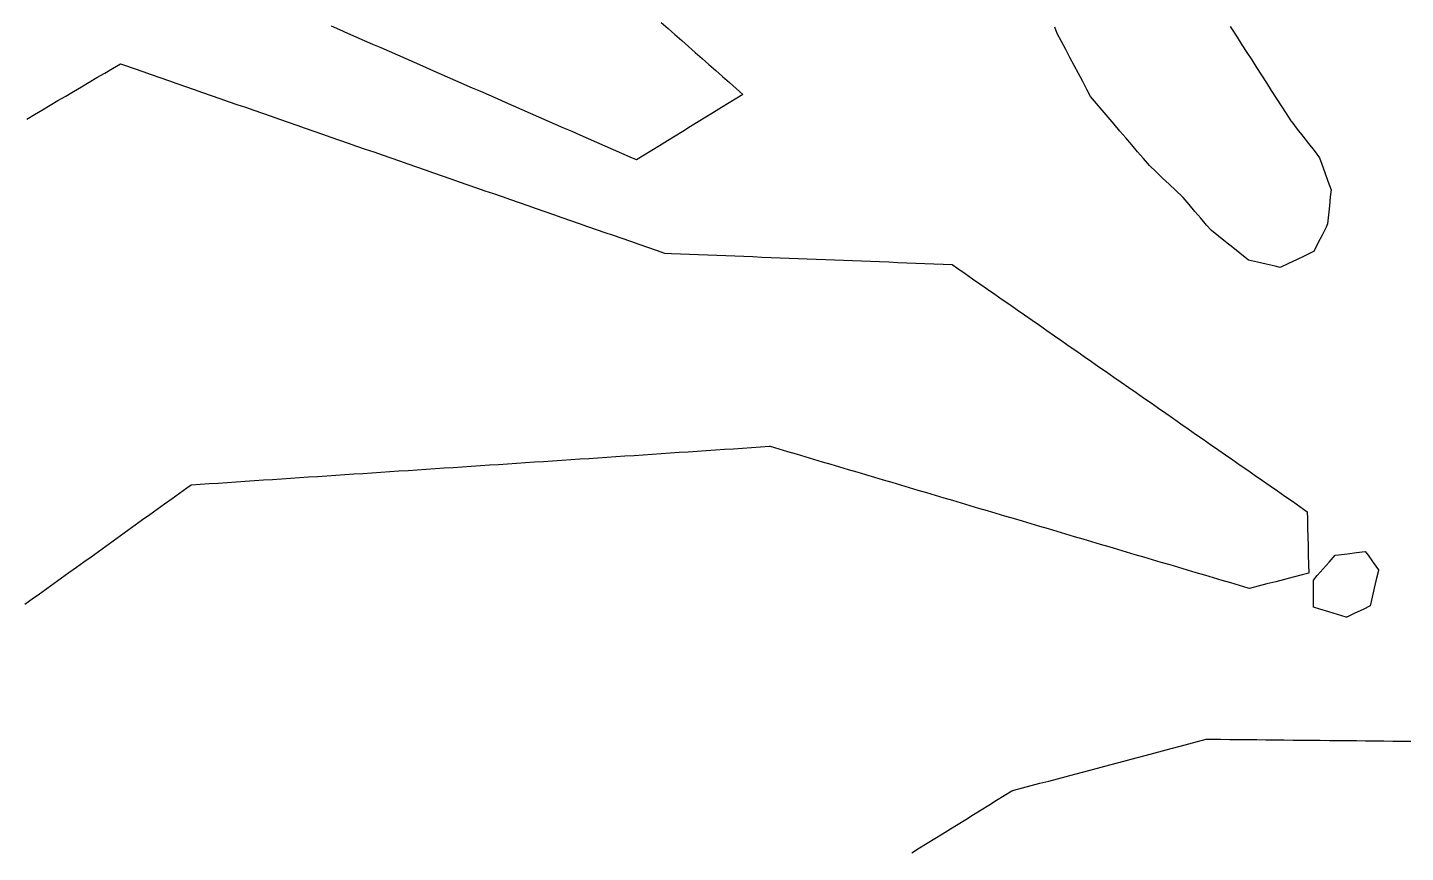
# Model space of a CAD drawing. Header units: millimetres. Extents: x 230 to 3347, y 514 to 5196.
# Drawn here: x 525.6 to 677.7, y 2265.7 to 2356.7 of the extents above; entities that cross this region are included whole.
import ezdxf

# ---------------------------------------------------------------- set-up
doc = ezdxf.new("R2010")
doc.units = ezdxf.units.MM
for name, color, linetype in [('ALL_HOLES', 1, 'Continuous'), ('ALL_ISLANDS', 7, 'Continuous'), ('OUTLINE_ISLAND_01', 7, 'Continuous'), ('OUTLINE_ISLAND_01_HOLE_102', 1, 'Continuous'), ('OUTLINE_ISLAND_01_HOLE_116', 1, 'Continuous')]:
    doc.layers.add(name, color=color, linetype=linetype)

msp = doc.modelspace()

# ---------------------------------------------------------------- linework, layer by layer
at = {"layer": 'ALL_HOLES'}
msp.add_lwpolyline([(658.3266, 2356.8132), (658.5332, 2356.492), (659.0743, 2355.6511), (659.6154, 2354.8101), (660.1565, 2353.9692), (660.6977, 2353.1282), (661.2388, 2352.2873), (661.7799, 2351.4463), (662.321, 2350.6054), (662.8621, 2349.7644), (663.4032, 2348.9235), (663.9443, 2348.0825), (664.4854, 2347.2416), (665.0265, 2346.4006), (665.1139, 2346.2888), (665.7296, 2345.5008), (666.3453, 2344.7128), (666.9609, 2343.9248), (667.5766, 2343.1368), (668.1923, 2342.3488), (668.4444, 2341.6427), (668.7806, 2340.7009), (669.1169, 2339.7592), (669.4531, 2338.8174), (669.3748, 2338.0263), (669.2763, 2337.0312), (669.1777, 2336.036), (669.0792, 2335.0409), (668.9083, 2334.7001), (668.4602, 2333.8061), (668.012, 2332.9121), (667.5639, 2332.0182), (667.4535, 2331.9653), (666.5517, 2331.5329), (665.65, 2331.1006), (664.7483, 2330.6683), (663.8466, 2330.236), (663.274, 2330.3709), (662.3007, 2330.6002), (661.3273, 2330.8295), (660.354, 2331.0589), (660.1674, 2331.206), (659.3821, 2331.8252), (658.5968, 2332.4444), (657.8116, 2333.0635), (657.0263, 2333.6827), (656.2411, 2334.3019), (655.7216, 2334.9114), (655.073, 2335.6725), (654.4243, 2336.4336), (653.7757, 2337.1946), (653.1271, 2337.9557), (653.0387, 2338.0393), (652.3125, 2338.7268), (651.5862, 2339.4142), (650.8599, 2340.1016), (650.1337, 2340.789), (649.4074, 2341.4764), (649.3959, 2341.49), (648.747, 2342.2508), (648.0981, 2343.0117), (647.4492, 2343.7726), (646.8003, 2344.5335), (646.1514, 2345.2944), (645.5025, 2346.0552), (644.8536, 2346.8161), (644.2047, 2347.577), (643.5559, 2348.3379), (642.907, 2349.0988), (642.5056, 2349.8577), (642.0382, 2350.7418), (641.5708, 2351.6258), (641.1033, 2352.5098), (640.6359, 2353.3938), (640.1684, 2354.2779), (639.701, 2355.1619), (639.2336, 2356.0459), (638.959, 2356.751)], dxfattribs=at)
msp.add_lwpolyline([(667.5065, 2292.769), (667.5065, 2293.769), (667.5065, 2294.769), (667.5065, 2295.769), (667.9319, 2296.248), (668.596, 2296.9956), (669.2601, 2297.7433), (669.9242, 2298.4909), (670.2622, 2298.5348), (671.2539, 2298.6635), (672.2455, 2298.7922), (673.2372, 2298.9209), (673.5349, 2298.5045), (674.1163, 2297.6909), (674.6978, 2296.8774), (674.6794, 2296.8001), (674.4482, 2295.8272), (674.2169, 2294.8543), (673.9857, 2293.8814), (673.7545, 2292.9085), (672.9843, 2292.5336), (672.0851, 2292.0959), (671.186, 2291.6583), (671.106, 2291.6824), (670.1487, 2291.9714), (669.1914, 2292.2604), (668.234, 2292.5494)], close=True, dxfattribs=at)
at = {"layer": 'ALL_ISLANDS'}
for points in [[(595.5145, 2357.2531), (596.2662, 2356.5936), (597.0179, 2355.9341), (597.7696, 2355.2746), (598.5213, 2354.6151), (599.2731, 2353.9556), (600.0248, 2353.2961), (600.7765, 2352.6366), (601.5282, 2351.9771), (602.2799, 2351.3176), (603.0316, 2350.6581), (603.7833, 2349.9986), (604.535, 2349.3391), (603.8549, 2348.9203), (603.0035, 2348.3959), (602.152, 2347.8714), (601.3006, 2347.347), (600.4491, 2346.8226), (599.5977, 2346.2982), (598.7462, 2345.7737), (597.8947, 2345.2493), (597.0433, 2344.7249), (596.1918, 2344.2005), (595.3404, 2343.676), (594.4889, 2343.1516), (593.6375, 2342.6272), (592.786, 2342.1028), (592.0781, 2342.4129), (591.1621, 2342.8141), (590.2461, 2343.2153), (589.3302, 2343.6166), (588.4142, 2344.0178), (587.4982, 2344.4191), (586.5823, 2344.8203), (585.6663, 2345.2216), (584.7503, 2345.6228), (583.8343, 2346.024), (582.9184, 2346.4253), (582.0024, 2346.8265), (581.0864, 2347.2278), (580.1705, 2347.629), (579.2545, 2348.0302), (578.3385, 2348.4315), (577.4225, 2348.8327), (576.5066, 2349.234), (575.5906, 2349.6352), (574.6746, 2350.0365), (573.7586, 2350.4377), (572.8427, 2350.8389), (571.9267, 2351.2402), (571.0107, 2351.6414), (570.0948, 2352.0427), (569.1788, 2352.4439), (568.2628, 2352.8451), (567.3468, 2353.2464), (566.4309, 2353.6476), (565.5149, 2354.0489), (564.5989, 2354.4501), (563.683, 2354.8514), (562.767, 2355.2526), (561.851, 2355.6538), (560.935, 2356.0551), (560.0191, 2356.4563), (559.1031, 2356.8576)], [(525.4708, 2346.6125), (526.3326, 2347.1197), (527.1944, 2347.627), (528.0562, 2348.1343), (528.918, 2348.6416), (529.7797, 2349.1488), (530.6415, 2349.6561), (531.5033, 2350.1634), (532.3651, 2350.6706), (533.2269, 2351.1779), (534.0887, 2351.6852), (534.9505, 2352.1925), (535.8122, 2352.6997), (536.3809, 2352.5021), (537.3255, 2352.1738), (538.27, 2351.8454), (539.2146, 2351.5171), (540.1592, 2351.1888), (541.1037, 2350.8605), (542.0483, 2350.5322), (542.9929, 2350.2039), (543.9375, 2349.8755), (544.882, 2349.5472), (545.8266, 2349.2189), (546.7712, 2348.8906), (547.7157, 2348.5623), (548.6603, 2348.2339), (549.6049, 2347.9056), (550.5494, 2347.5773), (551.494, 2347.249), (552.4386, 2346.9207), (553.3831, 2346.5924), (554.3277, 2346.264), (555.2723, 2345.9357), (556.2168, 2345.6074), (557.1614, 2345.2791), (558.106, 2344.9508), (559.0505, 2344.6224), (559.9951, 2344.2941), (560.9397, 2343.9658), (561.8842, 2343.6375), (562.8288, 2343.3092), (563.7734, 2342.9809), (564.7179, 2342.6525), (565.6625, 2342.3242), (566.6071, 2341.9959), (567.5516, 2341.6676), (568.4962, 2341.3393), (569.4408, 2341.011), (570.3853, 2340.6826), (571.3299, 2340.3543), (572.2745, 2340.026), (573.219, 2339.6977), (574.1636, 2339.3694), (575.1082, 2339.041), (576.0527, 2338.7127), (576.9973, 2338.3844), (577.9419, 2338.0561), (578.8864, 2337.7278), (579.831, 2337.3995), (580.7756, 2337.0711), (581.7201, 2336.7428), (582.6647, 2336.4145), (583.6093, 2336.0862), (584.5538, 2335.7579), (585.4984, 2335.4296), (586.443, 2335.1012), (587.3875, 2334.7729), (588.3321, 2334.4446), (589.2767, 2334.1163), (590.2212, 2333.788), (591.1658, 2333.4596), (592.1104, 2333.1313), (593.055, 2332.803), (593.9995, 2332.4747), (594.9441, 2332.1464), (595.8887, 2331.8181), (596.6432, 2331.7884), (597.6425, 2331.7492), (598.6417, 2331.7099), (599.6409, 2331.6706), (600.6402, 2331.6314), (601.6394, 2331.5921), (602.6386, 2331.5529), (603.6378, 2331.5136), (604.6371, 2331.4744), (605.6363, 2331.4351), (606.6355, 2331.3959), (607.6348, 2331.3566), (608.634, 2331.3174), (609.6332, 2331.2781), (610.6324, 2331.2388), (611.6317, 2331.1996), (612.6309, 2331.1603), (613.6301, 2331.1211), (614.6294, 2331.0818), (615.6286, 2331.0426), (616.6278, 2331.0033), (617.627, 2330.9641), (618.6263, 2330.9248), (619.6255, 2330.8856), (620.6247, 2330.8463), (621.624, 2330.807), (622.6232, 2330.7678), (623.6224, 2330.7285), (624.6217, 2330.6893), (625.6209, 2330.65), (626.6201, 2330.6108), (627.6193, 2330.5715), (628.2377, 2330.1415), (629.0587, 2329.5705), (629.8797, 2328.9996), (630.7007, 2328.4286), (631.5217, 2327.8577), (632.3427, 2327.2868), (633.1636, 2326.7158), (633.9846, 2326.1449), (634.8056, 2325.5739), (635.6266, 2325.003), (636.4476, 2324.432), (637.2686, 2323.8611), (638.0896, 2323.2901), (638.9106, 2322.7192), (639.7316, 2322.1483), (640.5525, 2321.5773), (641.3735, 2321.0064), (642.1945, 2320.4354), (643.0155, 2319.8645), (643.8365, 2319.2935), (644.6575, 2318.7226), (645.4785, 2318.1516), (646.2995, 2317.5807), (647.1205, 2317.0098), (647.9414, 2316.4388), (648.7624, 2315.8679), (649.5834, 2315.2969), (650.4044, 2314.726), (651.2254, 2314.155), (652.0464, 2313.5841), (652.8674, 2313.0131), (653.6884, 2312.4422), (654.5094, 2311.8713), (655.3303, 2311.3003), (656.1513, 2310.7294), (656.9723, 2310.1584), (657.7933, 2309.5875), (658.6143, 2309.0165), (659.4353, 2308.4456), (660.2563, 2307.8746), (661.0773, 2307.3037), (661.8983, 2306.7328), (662.7192, 2306.1618), (663.5402, 2305.5909), (664.3612, 2305.0199), (665.1822, 2304.449), (666.0032, 2303.878), (666.8242, 2303.3071), (666.8441, 2302.5247), (666.8695, 2301.525), (666.895, 2300.5254), (666.9204, 2299.5257), (666.9459, 2298.526), (666.9713, 2297.5263), (666.9968, 2296.5267), (666.2518, 2296.334), (665.2836, 2296.0835), (664.3155, 2295.8331), (663.3474, 2295.5827), (662.3792, 2295.3323), (661.4111, 2295.0819), (660.4429, 2294.8315), (660.3071, 2294.8717), (659.3482, 2295.1556), (658.3894, 2295.4394), (657.4305, 2295.7233), (656.4717, 2296.0072), (655.5128, 2296.2911), (654.5539, 2296.5749), (653.5951, 2296.8588), (652.6362, 2297.1427), (651.6773, 2297.4266), (650.7185, 2297.7104), (649.7596, 2297.9943), (648.8008, 2298.2782), (647.8419, 2298.562), (646.883, 2298.8459), (645.9242, 2299.1298), (644.9653, 2299.4137), (644.0064, 2299.6975), (643.0476, 2299.9814), (642.0887, 2300.2653), (641.1299, 2300.5491), (640.171, 2300.833), (639.2121, 2301.1169), (638.2533, 2301.4008), (637.2944, 2301.6846), (636.3356, 2301.9685), (635.3767, 2302.2524), (634.4178, 2302.5363), (633.459, 2302.8201), (632.5001, 2303.104), (631.5412, 2303.3879), (630.5824, 2303.6717), (629.6235, 2303.9556), (628.6647, 2304.2395), (627.7058, 2304.5234), (626.7469, 2304.8072), (625.7881, 2305.0911), (624.8292, 2305.375), (623.8703, 2305.6588), (622.9115, 2305.9427), (621.9526, 2306.2266), (620.9938, 2306.5105), (620.0349, 2306.7943), (619.076, 2307.0782), (618.1172, 2307.3621), (617.1583, 2307.646), (616.1994, 2307.9298), (615.2406, 2308.2137), (614.2817, 2308.4976), (613.3229, 2308.7814), (612.364, 2309.0653), (611.4051, 2309.3492), (610.4463, 2309.6331), (609.4874, 2309.9169), (608.5286, 2310.2008), (607.5697, 2310.4847), (607.4749, 2310.4784), (606.4771, 2310.412), (605.4793, 2310.3457), (604.4815, 2310.2794), (603.4837, 2310.2131), (602.4859, 2310.1467), (601.4881, 2310.0804), (600.4903, 2310.0141), (599.4925, 2309.9477), (598.4947, 2309.8814), (597.4969, 2309.8151), (596.4991, 2309.7488), (595.5013, 2309.6824), (594.5035, 2309.6161), (593.5057, 2309.5498), (592.5079, 2309.4834), (591.5101, 2309.4171), (590.5123, 2309.3508), (589.5145, 2309.2845), (588.5167, 2309.2181), (587.5189, 2309.1518), (586.5211, 2309.0855), (585.5233, 2309.0191), (584.5255, 2308.9528), (583.5277, 2308.8865), (582.5299, 2308.8202), (581.5321, 2308.7538), (580.5343, 2308.6875), (579.5366, 2308.6212), (578.5388, 2308.5548), (577.541, 2308.4885), (576.5432, 2308.4222), (575.5454, 2308.3559), (574.5476, 2308.2895), (573.5498, 2308.2232), (572.552, 2308.1569), (571.5542, 2308.0905), (570.5564, 2308.0242), (569.5586, 2307.9579), (568.5608, 2307.8916), (567.563, 2307.8252), (566.5652, 2307.7589), (565.5674, 2307.6926), (564.5696, 2307.6262), (563.5718, 2307.5599), (562.574, 2307.4936), (561.5762, 2307.4273), (560.5784, 2307.3609), (559.5806, 2307.2946), (558.5828, 2307.2283), (557.585, 2307.1619), (556.5872, 2307.0956), (555.5894, 2307.0293), (554.5916, 2306.963), (553.5938, 2306.8966), (552.596, 2306.8303), (551.5982, 2306.764), (550.6004, 2306.6976), (549.6026, 2306.6313), (548.6048, 2306.565), (547.607, 2306.4987), (546.6092, 2306.4323), (545.6114, 2306.366), (544.6136, 2306.2997), (543.6158, 2306.2333), (543.134, 2305.8875), (542.3216, 2305.3043), (541.5092, 2304.7212), (540.6968, 2304.138), (539.8845, 2303.5549), (539.0721, 2302.9718), (538.2597, 2302.3886), (537.4474, 2301.8055), (536.635, 2301.2224), (535.8226, 2300.6392), (535.0102, 2300.0561), (534.1979, 2299.4729), (533.3855, 2298.8898), (532.5731, 2298.3067), (531.7607, 2297.7235), (530.9484, 2297.1404), (530.136, 2296.5573), (529.3236, 2295.9741), (528.5112, 2295.391), (527.6989, 2294.8078), (526.8865, 2294.2247), (526.0741, 2293.6416), (525.2618, 2293.0584)], [(623.1768, 2265.6862), (624.0273, 2266.2122), (624.8778, 2266.7381), (625.7283, 2267.2641), (626.5788, 2267.7901), (627.4293, 2268.316), (628.2798, 2268.842), (629.1303, 2269.368), (629.9808, 2269.8939), (630.8313, 2270.4199), (631.6819, 2270.9459), (632.5324, 2271.4718), (633.3829, 2271.9978), (634.2334, 2272.5238), (634.4189, 2272.573), (635.3854, 2272.8295), (636.352, 2273.0861), (637.3185, 2273.3426), (638.285, 2273.5992), (639.2516, 2273.8557), (640.2181, 2274.1123), (641.1846, 2274.3688), (642.1512, 2274.6253), (643.1177, 2274.8819), (644.0842, 2275.1384), (645.0508, 2275.395), (646.0173, 2275.6515), (646.9838, 2275.9081), (647.9504, 2276.1646), (648.9169, 2276.4212), (649.8834, 2276.6777), (650.85, 2276.9342), (651.8165, 2277.1908), (652.783, 2277.4473), (653.7496, 2277.7039), (654.7161, 2277.9604), (655.6826, 2278.217), (656.2666, 2278.211), (657.2666, 2278.2009), (658.2665, 2278.1908), (659.2665, 2278.1807), (660.2664, 2278.1705), (661.2664, 2278.1604), (662.2663, 2278.1503), (663.2663, 2278.1401), (664.2662, 2278.13), (665.2662, 2278.1199), (666.2661, 2278.1097), (667.2661, 2278.0996), (668.266, 2278.0895), (669.266, 2278.0794), (670.2659, 2278.0692), (671.2659, 2278.0591), (672.2658, 2278.049), (673.2658, 2278.0388), (674.2657, 2278.0287), (675.2656, 2278.0186), (676.2656, 2278.0084), (677.2655, 2277.9983), (678.2655, 2277.9882)]]:
    msp.add_lwpolyline(points, dxfattribs=at)
at = {"layer": 'OUTLINE_ISLAND_01'}
for points in [[(595.5145, 2357.2531), (596.2662, 2356.5936), (597.0179, 2355.9341), (597.7696, 2355.2746), (598.5213, 2354.6151), (599.2731, 2353.9556), (600.0248, 2353.2961), (600.7765, 2352.6366), (601.5282, 2351.9771), (602.2799, 2351.3176), (603.0316, 2350.6581), (603.7833, 2349.9986), (604.535, 2349.3391), (603.8549, 2348.9203), (603.0035, 2348.3959), (602.152, 2347.8714), (601.3006, 2347.347), (600.4491, 2346.8226), (599.5977, 2346.2982), (598.7462, 2345.7737), (597.8947, 2345.2493), (597.0433, 2344.7249), (596.1918, 2344.2005), (595.3404, 2343.676), (594.4889, 2343.1516), (593.6375, 2342.6272), (592.786, 2342.1028), (592.0781, 2342.4129), (591.1621, 2342.8141), (590.2461, 2343.2153), (589.3302, 2343.6166), (588.4142, 2344.0178), (587.4982, 2344.4191), (586.5823, 2344.8203), (585.6663, 2345.2216), (584.7503, 2345.6228), (583.8343, 2346.024), (582.9184, 2346.4253), (582.0024, 2346.8265), (581.0864, 2347.2278), (580.1705, 2347.629), (579.2545, 2348.0302), (578.3385, 2348.4315), (577.4225, 2348.8327), (576.5066, 2349.234), (575.5906, 2349.6352), (574.6746, 2350.0365), (573.7586, 2350.4377), (572.8427, 2350.8389), (571.9267, 2351.2402), (571.0107, 2351.6414), (570.0948, 2352.0427), (569.1788, 2352.4439), (568.2628, 2352.8451), (567.3468, 2353.2464), (566.4309, 2353.6476), (565.5149, 2354.0489), (564.5989, 2354.4501), (563.683, 2354.8514), (562.767, 2355.2526), (561.851, 2355.6538), (560.935, 2356.0551), (560.0191, 2356.4563), (559.1031, 2356.8576)], [(525.4708, 2346.6125), (526.3326, 2347.1197), (527.1944, 2347.627), (528.0562, 2348.1343), (528.918, 2348.6416), (529.7797, 2349.1488), (530.6415, 2349.6561), (531.5033, 2350.1634), (532.3651, 2350.6706), (533.2269, 2351.1779), (534.0887, 2351.6852), (534.9505, 2352.1925), (535.8122, 2352.6997), (536.3809, 2352.5021), (537.3255, 2352.1738), (538.27, 2351.8454), (539.2146, 2351.5171), (540.1592, 2351.1888), (541.1037, 2350.8605), (542.0483, 2350.5322), (542.9929, 2350.2039), (543.9375, 2349.8755), (544.882, 2349.5472), (545.8266, 2349.2189), (546.7712, 2348.8906), (547.7157, 2348.5623), (548.6603, 2348.2339), (549.6049, 2347.9056), (550.5494, 2347.5773), (551.494, 2347.249), (552.4386, 2346.9207), (553.3831, 2346.5924), (554.3277, 2346.264), (555.2723, 2345.9357), (556.2168, 2345.6074), (557.1614, 2345.2791), (558.106, 2344.9508), (559.0505, 2344.6224), (559.9951, 2344.2941), (560.9397, 2343.9658), (561.8842, 2343.6375), (562.8288, 2343.3092), (563.7734, 2342.9809), (564.7179, 2342.6525), (565.6625, 2342.3242), (566.6071, 2341.9959), (567.5516, 2341.6676), (568.4962, 2341.3393), (569.4408, 2341.011), (570.3853, 2340.6826), (571.3299, 2340.3543), (572.2745, 2340.026), (573.219, 2339.6977), (574.1636, 2339.3694), (575.1082, 2339.041), (576.0527, 2338.7127), (576.9973, 2338.3844), (577.9419, 2338.0561), (578.8864, 2337.7278), (579.831, 2337.3995), (580.7756, 2337.0711), (581.7201, 2336.7428), (582.6647, 2336.4145), (583.6093, 2336.0862), (584.5538, 2335.7579), (585.4984, 2335.4296), (586.443, 2335.1012), (587.3875, 2334.7729), (588.3321, 2334.4446), (589.2767, 2334.1163), (590.2212, 2333.788), (591.1658, 2333.4596), (592.1104, 2333.1313), (593.055, 2332.803), (593.9995, 2332.4747), (594.9441, 2332.1464), (595.8887, 2331.8181), (596.6432, 2331.7884), (597.6425, 2331.7492), (598.6417, 2331.7099), (599.6409, 2331.6706), (600.6402, 2331.6314), (601.6394, 2331.5921), (602.6386, 2331.5529), (603.6378, 2331.5136), (604.6371, 2331.4744), (605.6363, 2331.4351), (606.6355, 2331.3959), (607.6348, 2331.3566), (608.634, 2331.3174), (609.6332, 2331.2781), (610.6324, 2331.2388), (611.6317, 2331.1996), (612.6309, 2331.1603), (613.6301, 2331.1211), (614.6294, 2331.0818), (615.6286, 2331.0426), (616.6278, 2331.0033), (617.627, 2330.9641), (618.6263, 2330.9248), (619.6255, 2330.8856), (620.6247, 2330.8463), (621.624, 2330.807), (622.6232, 2330.7678), (623.6224, 2330.7285), (624.6217, 2330.6893), (625.6209, 2330.65), (626.6201, 2330.6108), (627.6193, 2330.5715), (628.2377, 2330.1415), (629.0587, 2329.5705), (629.8797, 2328.9996), (630.7007, 2328.4286), (631.5217, 2327.8577), (632.3427, 2327.2868), (633.1636, 2326.7158), (633.9846, 2326.1449), (634.8056, 2325.5739), (635.6266, 2325.003), (636.4476, 2324.432), (637.2686, 2323.8611), (638.0896, 2323.2901), (638.9106, 2322.7192), (639.7316, 2322.1483), (640.5525, 2321.5773), (641.3735, 2321.0064), (642.1945, 2320.4354), (643.0155, 2319.8645), (643.8365, 2319.2935), (644.6575, 2318.7226), (645.4785, 2318.1516), (646.2995, 2317.5807), (647.1205, 2317.0098), (647.9414, 2316.4388), (648.7624, 2315.8679), (649.5834, 2315.2969), (650.4044, 2314.726), (651.2254, 2314.155), (652.0464, 2313.5841), (652.8674, 2313.0131), (653.6884, 2312.4422), (654.5094, 2311.8713), (655.3303, 2311.3003), (656.1513, 2310.7294), (656.9723, 2310.1584), (657.7933, 2309.5875), (658.6143, 2309.0165), (659.4353, 2308.4456), (660.2563, 2307.8746), (661.0773, 2307.3037), (661.8983, 2306.7328), (662.7192, 2306.1618), (663.5402, 2305.5909), (664.3612, 2305.0199), (665.1822, 2304.449), (666.0032, 2303.878), (666.8242, 2303.3071), (666.8441, 2302.5247), (666.8695, 2301.525), (666.895, 2300.5254), (666.9204, 2299.5257), (666.9459, 2298.526), (666.9713, 2297.5263), (666.9968, 2296.5267), (666.2518, 2296.334), (665.2836, 2296.0835), (664.3155, 2295.8331), (663.3474, 2295.5827), (662.3792, 2295.3323), (661.4111, 2295.0819), (660.4429, 2294.8315), (660.3071, 2294.8717), (659.3482, 2295.1556), (658.3894, 2295.4394), (657.4305, 2295.7233), (656.4717, 2296.0072), (655.5128, 2296.2911), (654.5539, 2296.5749), (653.5951, 2296.8588), (652.6362, 2297.1427), (651.6773, 2297.4266), (650.7185, 2297.7104), (649.7596, 2297.9943), (648.8008, 2298.2782), (647.8419, 2298.562), (646.883, 2298.8459), (645.9242, 2299.1298), (644.9653, 2299.4137), (644.0064, 2299.6975), (643.0476, 2299.9814), (642.0887, 2300.2653), (641.1299, 2300.5491), (640.171, 2300.833), (639.2121, 2301.1169), (638.2533, 2301.4008), (637.2944, 2301.6846), (636.3356, 2301.9685), (635.3767, 2302.2524), (634.4178, 2302.5363), (633.459, 2302.8201), (632.5001, 2303.104), (631.5412, 2303.3879), (630.5824, 2303.6717), (629.6235, 2303.9556), (628.6647, 2304.2395), (627.7058, 2304.5234), (626.7469, 2304.8072), (625.7881, 2305.0911), (624.8292, 2305.375), (623.8703, 2305.6588), (622.9115, 2305.9427), (621.9526, 2306.2266), (620.9938, 2306.5105), (620.0349, 2306.7943), (619.076, 2307.0782), (618.1172, 2307.3621), (617.1583, 2307.646), (616.1994, 2307.9298), (615.2406, 2308.2137), (614.2817, 2308.4976), (613.3229, 2308.7814), (612.364, 2309.0653), (611.4051, 2309.3492), (610.4463, 2309.6331), (609.4874, 2309.9169), (608.5286, 2310.2008), (607.5697, 2310.4847), (607.4749, 2310.4784), (606.4771, 2310.412), (605.4793, 2310.3457), (604.4815, 2310.2794), (603.4837, 2310.2131), (602.4859, 2310.1467), (601.4881, 2310.0804), (600.4903, 2310.0141), (599.4925, 2309.9477), (598.4947, 2309.8814), (597.4969, 2309.8151), (596.4991, 2309.7488), (595.5013, 2309.6824), (594.5035, 2309.6161), (593.5057, 2309.5498), (592.5079, 2309.4834), (591.5101, 2309.4171), (590.5123, 2309.3508), (589.5145, 2309.2845), (588.5167, 2309.2181), (587.5189, 2309.1518), (586.5211, 2309.0855), (585.5233, 2309.0191), (584.5255, 2308.9528), (583.5277, 2308.8865), (582.5299, 2308.8202), (581.5321, 2308.7538), (580.5343, 2308.6875), (579.5366, 2308.6212), (578.5388, 2308.5548), (577.541, 2308.4885), (576.5432, 2308.4222), (575.5454, 2308.3559), (574.5476, 2308.2895), (573.5498, 2308.2232), (572.552, 2308.1569), (571.5542, 2308.0905), (570.5564, 2308.0242), (569.5586, 2307.9579), (568.5608, 2307.8916), (567.563, 2307.8252), (566.5652, 2307.7589), (565.5674, 2307.6926), (564.5696, 2307.6262), (563.5718, 2307.5599), (562.574, 2307.4936), (561.5762, 2307.4273), (560.5784, 2307.3609), (559.5806, 2307.2946), (558.5828, 2307.2283), (557.585, 2307.1619), (556.5872, 2307.0956), (555.5894, 2307.0293), (554.5916, 2306.963), (553.5938, 2306.8966), (552.596, 2306.8303), (551.5982, 2306.764), (550.6004, 2306.6976), (549.6026, 2306.6313), (548.6048, 2306.565), (547.607, 2306.4987), (546.6092, 2306.4323), (545.6114, 2306.366), (544.6136, 2306.2997), (543.6158, 2306.2333), (543.134, 2305.8875), (542.3216, 2305.3043), (541.5092, 2304.7212), (540.6968, 2304.138), (539.8845, 2303.5549), (539.0721, 2302.9718), (538.2597, 2302.3886), (537.4474, 2301.8055), (536.635, 2301.2224), (535.8226, 2300.6392), (535.0102, 2300.0561), (534.1979, 2299.4729), (533.3855, 2298.8898), (532.5731, 2298.3067), (531.7607, 2297.7235), (530.9484, 2297.1404), (530.136, 2296.5573), (529.3236, 2295.9741), (528.5112, 2295.391), (527.6989, 2294.8078), (526.8865, 2294.2247), (526.0741, 2293.6416), (525.2618, 2293.0584)], [(623.1768, 2265.6862), (624.0273, 2266.2122), (624.8778, 2266.7381), (625.7283, 2267.2641), (626.5788, 2267.7901), (627.4293, 2268.316), (628.2798, 2268.842), (629.1303, 2269.368), (629.9808, 2269.8939), (630.8313, 2270.4199), (631.6819, 2270.9459), (632.5324, 2271.4718), (633.3829, 2271.9978), (634.2334, 2272.5238), (634.4189, 2272.573), (635.3854, 2272.8295), (636.352, 2273.0861), (637.3185, 2273.3426), (638.285, 2273.5992), (639.2516, 2273.8557), (640.2181, 2274.1123), (641.1846, 2274.3688), (642.1512, 2274.6253), (643.1177, 2274.8819), (644.0842, 2275.1384), (645.0508, 2275.395), (646.0173, 2275.6515), (646.9838, 2275.9081), (647.9504, 2276.1646), (648.9169, 2276.4212), (649.8834, 2276.6777), (650.85, 2276.9342), (651.8165, 2277.1908), (652.783, 2277.4473), (653.7496, 2277.7039), (654.7161, 2277.9604), (655.6826, 2278.217), (656.2666, 2278.211), (657.2666, 2278.2009), (658.2665, 2278.1908), (659.2665, 2278.1807), (660.2664, 2278.1705), (661.2664, 2278.1604), (662.2663, 2278.1503), (663.2663, 2278.1401), (664.2662, 2278.13), (665.2662, 2278.1199), (666.2661, 2278.1097), (667.2661, 2278.0996), (668.266, 2278.0895), (669.266, 2278.0794), (670.2659, 2278.0692), (671.2659, 2278.0591), (672.2658, 2278.049), (673.2658, 2278.0388), (674.2657, 2278.0287), (675.2656, 2278.0186), (676.2656, 2278.0084), (677.2655, 2277.9983), (678.2655, 2277.9882)]]:
    msp.add_lwpolyline(points, dxfattribs=at)
at = {"layer": 'OUTLINE_ISLAND_01_HOLE_102'}
msp.add_lwpolyline([(667.5065, 2292.769), (667.5065, 2293.769), (667.5065, 2294.769), (667.5065, 2295.769), (667.9319, 2296.248), (668.596, 2296.9956), (669.2601, 2297.7433), (669.9242, 2298.4909), (670.2622, 2298.5348), (671.2539, 2298.6635), (672.2455, 2298.7922), (673.2372, 2298.9209), (673.5349, 2298.5045), (674.1163, 2297.6909), (674.6978, 2296.8774), (674.6794, 2296.8001), (674.4482, 2295.8272), (674.2169, 2294.8543), (673.9857, 2293.8814), (673.7545, 2292.9085), (672.9843, 2292.5336), (672.0851, 2292.0959), (671.186, 2291.6583), (671.106, 2291.6824), (670.1487, 2291.9714), (669.1914, 2292.2604), (668.234, 2292.5494)], close=True, dxfattribs=at)
at = {"layer": 'OUTLINE_ISLAND_01_HOLE_116'}
msp.add_lwpolyline([(658.3266, 2356.8132), (658.5332, 2356.492), (659.0743, 2355.6511), (659.6154, 2354.8101), (660.1565, 2353.9692), (660.6977, 2353.1282), (661.2388, 2352.2873), (661.7799, 2351.4463), (662.321, 2350.6054), (662.8621, 2349.7644), (663.4032, 2348.9235), (663.9443, 2348.0825), (664.4854, 2347.2416), (665.0265, 2346.4006), (665.1139, 2346.2888), (665.7296, 2345.5008), (666.3453, 2344.7128), (666.9609, 2343.9248), (667.5766, 2343.1368), (668.1923, 2342.3488), (668.4444, 2341.6427), (668.7806, 2340.7009), (669.1169, 2339.7592), (669.4531, 2338.8174), (669.3748, 2338.0263), (669.2763, 2337.0312), (669.1777, 2336.036), (669.0792, 2335.0409), (668.9083, 2334.7001), (668.4602, 2333.8061), (668.012, 2332.9121), (667.5639, 2332.0182), (667.4535, 2331.9653), (666.5517, 2331.5329), (665.65, 2331.1006), (664.7483, 2330.6683), (663.8466, 2330.236), (663.274, 2330.3709), (662.3007, 2330.6002), (661.3273, 2330.8295), (660.354, 2331.0589), (660.1674, 2331.206), (659.3821, 2331.8252), (658.5968, 2332.4444), (657.8116, 2333.0635), (657.0263, 2333.6827), (656.2411, 2334.3019), (655.7216, 2334.9114), (655.073, 2335.6725), (654.4243, 2336.4336), (653.7757, 2337.1946), (653.1271, 2337.9557), (653.0387, 2338.0393), (652.3125, 2338.7268), (651.5862, 2339.4142), (650.8599, 2340.1016), (650.1337, 2340.789), (649.4074, 2341.4764), (649.3959, 2341.49), (648.747, 2342.2508), (648.0981, 2343.0117), (647.4492, 2343.7726), (646.8003, 2344.5335), (646.1514, 2345.2944), (645.5025, 2346.0552), (644.8536, 2346.8161), (644.2047, 2347.577), (643.5559, 2348.3379), (642.907, 2349.0988), (642.5056, 2349.8577), (642.0382, 2350.7418), (641.5708, 2351.6258), (641.1033, 2352.5098), (640.6359, 2353.3938), (640.1684, 2354.2779), (639.701, 2355.1619), (639.2336, 2356.0459), (638.959, 2356.751)], dxfattribs=at)

doc.saveas('drawing.dxf')
